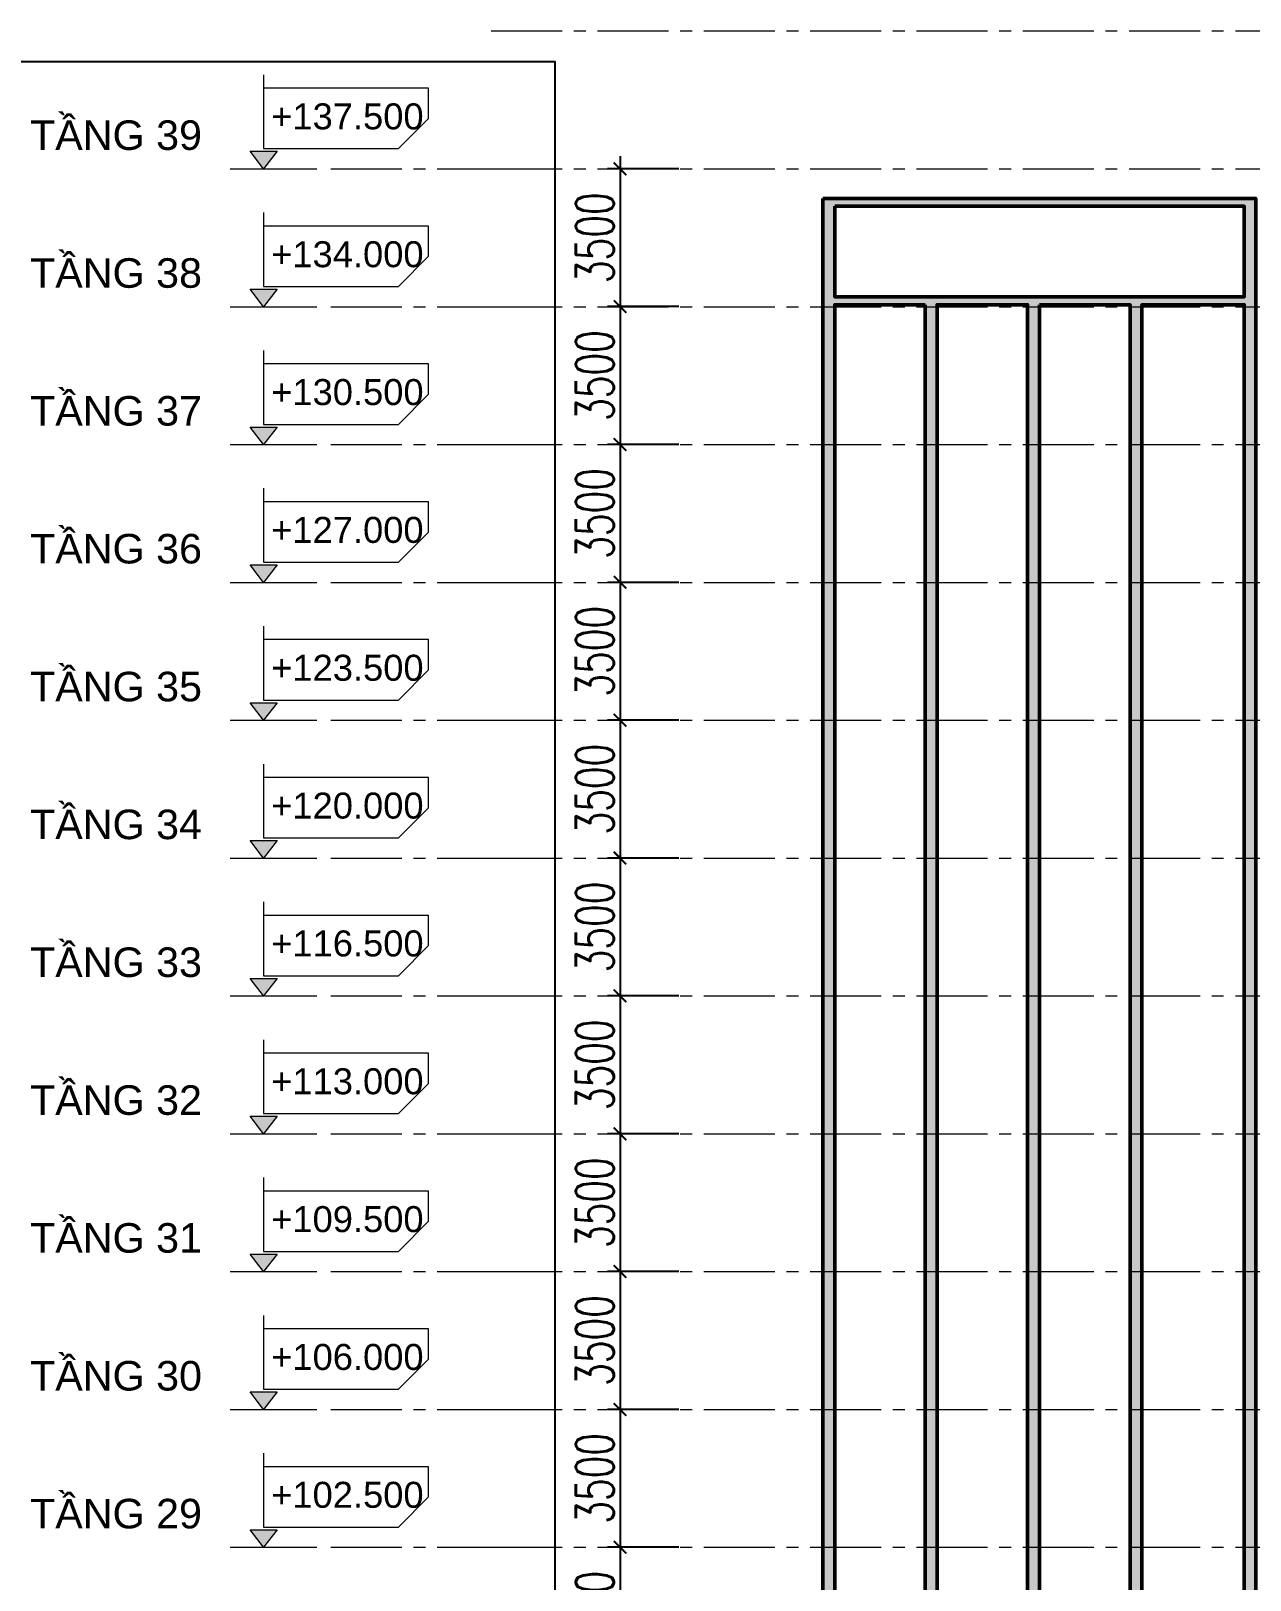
# Model space of a CAD drawing. Header units: millimetres. Extents: x 573003 to 1294762, y -9906 to 413061.
# Drawn here: x 715804 to 746764, y 116144 to 155476 of the extents above; entities that cross this region are included whole.
import ezdxf
from ezdxf.xclip import XClip

# ---------------------------------------------------------------- set-up
doc = ezdxf.new("R2010")
doc.units = ezdxf.units.MM
doc.header["$MEASUREMENT"] = 0
doc.linetypes.add('IMPORT-CE', pattern=[135, 90, -15, 15, -15])
doc.layers.get('DEFPOINTS').update_dxf_attribs({"color": 5, "lineweight": 0})
doc.layers.add('A-WALL-PATT', color=251, linetype='Continuous')
for name, color, linetype, lineweight in [('KT-Chu viet', 255, 'Continuous', 20), ('KT-Kich thuoc', 159, 'Continuous', 18), ('KT-Net cot', 2, 'Continuous', 50), ('KT-Net truc', 18, 'Continuous', 15), ('TEXT', 7, 'Continuous', 20)]:
    doc.layers.add(name, color=color, linetype=linetype, lineweight=lineweight)
doc.styles.add('Arial', font='arial.ttf')
doc.styles.add('DIM', font='vnsimli.shx', dxfattribs={"width": 0.7})
doc.styles.add('font unicode ccu', font='arial.ttf')
doc.dimstyles.new('CCU  KT1-320 A1', dxfattribs={"dimscale": 320, "dimtxt": 3, "dimasz": 1, "dimexe": 1, "dimexo": 0, "dimgap": 0.5, "dimtad": 1, "dimdec": 0, "dimdsep": 46, "dimtxsty": 'DIM', "dimblk1": 'ARCHTICK', "dimblk2": 'ARCHTICK', "dimsah": 1, "dimcen": 0, "dimdle": 1, "dimclrd": 256, "dimclre": 256, "dimclrt": 31, "dimadec": 0, "dimazin": 0, "dimtfac": 1, "dimtdec": 0, "dimtix": 1, "dimtmove": 1, "dimatfit": 3, "dimldrblk": 'DOT', "dimfxl": 8, "dimtolj": 1, "dimarcsym": 0})

# ---------------------------------------------------------------- blocks, each defined once
blk = doc.blocks.new('A$C61654A8E')
blk.add_hatch(color=256).paths.add_polyline_path([(-137, 178), (0, 0), (137, 178)])
blk.add_line((-341, 0), (341, 0))
for points in [[(0, 956), (0, 819)], [(-137, 178), (137, 178), (0, 0), (-137, 178)]]:
    blk.add_lwpolyline(points)
blk.add_lwpolyline([(1678, 512), (1678, 819), (0, 819), (0, 205), (1371, 205)], close=True)
blk = doc.blocks.new('coscaodotudong')
at = {"xscale": 0.8324273823791946, "yscale": 0.8324273823791946, "zscale": 0.8324273823791946}
blk.add_blockref('A$C61654A8E', (0, 0), dxfattribs=at)
at = {"layer": 'KT-Chu viet', "style": 'font unicode ccu'}
blk.add_attdef('%%P0.000', (64, 334), '', height=220, dxfattribs=at)
blk = doc.blocks.new('Levels')
at = {"layer": 'KT-Kich thuoc'}
for p, q in [((-9998.9, 137500, 0), (-7793.2, 137500, 0)), ((-9998.9, 134000, 0), (-7793.2, 134000, 0)), ((-9998.9, 130500, 0), (-7793.2, 130500, 0)), ((-9998.9, 127000, 0), (-7793.2, 127000, 0)), ((-9998.9, 123500, 0), (-7793.2, 123500, 0)), ((-9998.9, 120000, 0), (-7793.2, 120000, 0)), ((-9998.9, 116500, 0), (-7793.2, 116500, 0)), ((-9998.9, 113000, 0), (-7793.2, 113000, 0)), ((-9998.9, 109500, 0), (-7793.2, 109500, 0)), ((-9998.9, 106000, 0), (-7793.2, 106000, 0)), ((-9998.9, 102500, 0), (-7793.2, 102500, 0))]:
    blk.add_line(p, q, dxfattribs=at)
at = {"layer": 'KT-Net truc', "linetype": 'IMPORT-CE', "ltscale": 20, "elevation": 0}
for points in [[(-7437.9, 137500), (6189, 137500)], [(-7437.9, 134000), (6189, 134000)], [(-7437.9, 130500), (6189, 130500)], [(-7437.9, 127000), (6189, 127000)], [(-7437.9, 123500), (6189, 123500)], [(-7437.9, 120000), (6189, 120000)], [(-7437.9, 116500), (6189, 116500)], [(-7437.9, 113000), (6189, 113000)], [(-7437.9, 109500), (6189, 109500)], [(-7437.9, 106000), (6189, 106000)], [(-7437.9, 102500), (6189, 102500)]]:
    blk.add_lwpolyline(points, dxfattribs=at)
at = {"layer": 'KT-Chu viet', "xscale": 3, "yscale": 3, "zscale": 3}
for p, values in [((-9146.4, 137500, 0), {'%%P0.000': '+137.500'}), ((-9146.4, 134000, 0), {'%%P0.000': '+134.000'}), ((-9146.4, 130500, 0), {'%%P0.000': '+130.500'}), ((-9146.4, 127000, 0), {'%%P0.000': '+127.000'}), ((-9146.4, 123500, 0), {'%%P0.000': '+123.500'}), ((-9146.4, 120000, 0), {'%%P0.000': '+120.000'}), ((-9146.4, 116500, 0), {'%%P0.000': '+116.500'}), ((-9146.4, 113000, 0), {'%%P0.000': '+113.000'}), ((-9146.4, 109500, 0), {'%%P0.000': '+109.500'}), ((-9146.4, 106000, 0), {'%%P0.000': '+106.000'}), ((-9146.4, 102500, 0), {'%%P0.000': '+102.500'})]:
    blk.add_blockref('coscaodotudong', p, dxfattribs=at).add_auto_attribs(values)
at = {"layer": 'TEXT', "char_height": 750, "width": 5299.69, "attachment_point": 1, "style": 'Arial'}
for s, insert in [('TẦNG 39', (-15078.7, 138729.8, 0)), ('TẦNG 38', (-15078.7, 135229.8, 0)), ('TẦNG 37', (-15078.7, 131729.8, 0)), ('TẦNG 36', (-15078.7, 128229.8, 0)), ('TẦNG 35', (-15078.7, 124729.8, 0)), ('TẦNG 34', (-15078.7, 121229.8, 0)), ('TẦNG 33', (-15078.7, 117729.8, 0)), ('TẦNG 32', (-15078.7, 114229.8, 0)), ('TẦNG 31', (-15078.7, 110729.8, 0)), ('TẦNG 30', (-15078.7, 107229.8, 0)), ('TẦNG 29', (-15078.7, 103729.8, 0))]:
    blk.add_mtext(s, dxfattribs=dict(at, insert=insert))
blk = doc.blocks.new('_ARCHTICK')
at = {"color": 0, "linetype": 'ByBlock', "const_width": 0.15}
blk.add_lwpolyline([(-0.5, -0.5), (0.5, 0.5)], dxfattribs=at)
blk = doc.blocks.new('*D232')
at = {"layer": 'DEFPOINTS', "color": 0, "transparency": 16777216}
for p in [(732261, 151976, 0), (730764, 148476), (732261, 148476, 0)]:
    blk.add_point(p, dxfattribs=at)
at = {"layer": 'KT-Kich thuoc', "lineweight": -2, "transparency": 16777216}
for p, q in [((730764, 152296), (730764, 148156)), ((732261, 151976), (730444, 151976)), ((732261, 148476), (730444, 148476))]:
    blk.add_line(p, q, dxfattribs=at)
at = {"layer": 'KT-Kich thuoc', "lineweight": -2, "transparency": 16777216, "xscale": 320, "yscale": 320, "zscale": 320}
for p, rotation in [((730764, 151976), 90), ((730764, 148476), 270)]:
    blk.add_blockref('_ARCHTICK', p, dxfattribs=dict(at, rotation=rotation))
at = {"layer": 'KT-Kich thuoc', "color": 31, "transparency": 16777216, "insert": (730124, 150226), "char_height": 960, "attachment_point": 5, "rotation": 90, "style": 'DIM'}
blk.add_mtext('\\A1;3500', dxfattribs=at)
blk = doc.blocks.new('_Dot')
at = {"color": 0, "linetype": 'ByBlock', "lineweight": -2}
blk.add_line((-0.5, 0), (-1, 0), dxfattribs=at)
at = {"color": 0, "linetype": 'ByBlock', "const_width": 0.5}
blk.add_lwpolyline([(-0.25, 0, 1), (0.25, 0, 1)], format="xyb", close=True, dxfattribs=at)
blk = doc.blocks.new('*D233')
at = {"layer": 'DEFPOINTS', "color": 0, "transparency": 16777216}
for p in [(732261, 148476, 0), (730764, 144976), (731970, 144976, 0)]:
    blk.add_point(p, dxfattribs=at)
at = {"layer": 'KT-Kich thuoc', "lineweight": -2, "transparency": 16777216}
for p, q in [((730764, 148796), (730764, 144656)), ((732261, 148476), (730444, 148476)), ((731970, 144976), (730444, 144976))]:
    blk.add_line(p, q, dxfattribs=at)
at = {"layer": 'KT-Kich thuoc', "lineweight": -2, "transparency": 16777216, "xscale": 320, "yscale": 320, "zscale": 320}
for p, rotation in [((730764, 148476), 90), ((730764, 144976), 270)]:
    blk.add_blockref('_ARCHTICK', p, dxfattribs=dict(at, rotation=rotation))
at = {"layer": 'KT-Kich thuoc', "color": 31, "transparency": 16777216, "insert": (730124, 146726), "char_height": 960, "attachment_point": 5, "rotation": 90, "style": 'DIM'}
blk.add_mtext('\\A1;3500', dxfattribs=at)
blk = doc.blocks.new('*D209')
at = {"layer": 'DEFPOINTS', "color": 0, "transparency": 16777216}
for p in [(732261, 144976, 0), (730764, 141476), (731970, 141476, 0)]:
    blk.add_point(p, dxfattribs=at)
at = {"layer": 'KT-Kich thuoc', "lineweight": -2, "transparency": 16777216}
for p, q in [((730764, 145296), (730764, 141156)), ((732261, 144976), (730444, 144976)), ((731970, 141476), (730444, 141476))]:
    blk.add_line(p, q, dxfattribs=at)
at = {"layer": 'KT-Kich thuoc', "lineweight": -2, "transparency": 16777216, "xscale": 320, "yscale": 320, "zscale": 320}
for p, rotation in [((730764, 144976), 90), ((730764, 141476), 270)]:
    blk.add_blockref('_ARCHTICK', p, dxfattribs=dict(at, rotation=rotation))
at = {"layer": 'KT-Kich thuoc', "color": 31, "transparency": 16777216, "insert": (730124, 143226), "char_height": 960, "attachment_point": 5, "rotation": 90, "style": 'DIM'}
blk.add_mtext('\\A1;3500', dxfattribs=at)
blk = doc.blocks.new('*D210')
at = {"layer": 'DEFPOINTS', "color": 0, "transparency": 16777216}
for p in [(732261, 141476, 0), (730764, 137976), (731970, 137976, 0)]:
    blk.add_point(p, dxfattribs=at)
at = {"layer": 'KT-Kich thuoc', "lineweight": -2, "transparency": 16777216}
for p, q in [((730764, 141796), (730764, 137656)), ((732261, 141476), (730444, 141476)), ((731970, 137976), (730444, 137976))]:
    blk.add_line(p, q, dxfattribs=at)
at = {"layer": 'KT-Kich thuoc', "lineweight": -2, "transparency": 16777216, "xscale": 320, "yscale": 320, "zscale": 320}
for p, rotation in [((730764, 141476), 90), ((730764, 137976), 270)]:
    blk.add_blockref('_ARCHTICK', p, dxfattribs=dict(at, rotation=rotation))
at = {"layer": 'KT-Kich thuoc', "color": 31, "transparency": 16777216, "insert": (730124, 139726), "char_height": 960, "attachment_point": 5, "rotation": 90, "style": 'DIM'}
blk.add_mtext('\\A1;3500', dxfattribs=at)
blk = doc.blocks.new('*D211')
at = {"layer": 'DEFPOINTS', "color": 0, "transparency": 16777216}
for p in [(732261, 137976, 0), (730764, 134476), (731970, 134476, 0)]:
    blk.add_point(p, dxfattribs=at)
at = {"layer": 'KT-Kich thuoc', "lineweight": -2, "transparency": 16777216}
for p, q in [((730764, 138296), (730764, 134156)), ((732261, 137976), (730444, 137976)), ((731970, 134476), (730444, 134476))]:
    blk.add_line(p, q, dxfattribs=at)
at = {"layer": 'KT-Kich thuoc', "lineweight": -2, "transparency": 16777216, "xscale": 320, "yscale": 320, "zscale": 320}
for p, rotation in [((730764, 137976), 90), ((730764, 134476), 270)]:
    blk.add_blockref('_ARCHTICK', p, dxfattribs=dict(at, rotation=rotation))
at = {"layer": 'KT-Kich thuoc', "color": 31, "transparency": 16777216, "insert": (730124, 136226), "char_height": 960, "attachment_point": 5, "rotation": 90, "style": 'DIM'}
blk.add_mtext('\\A1;3500', dxfattribs=at)
blk = doc.blocks.new('*D212')
at = {"layer": 'DEFPOINTS', "color": 0, "transparency": 16777216}
for p in [(732261, 134476, 0), (730764, 130976), (731970, 130976, 0)]:
    blk.add_point(p, dxfattribs=at)
at = {"layer": 'KT-Kich thuoc', "lineweight": -2, "transparency": 16777216}
for p, q in [((730764, 134796), (730764, 130656)), ((732261, 134476), (730444, 134476)), ((731970, 130976), (730444, 130976))]:
    blk.add_line(p, q, dxfattribs=at)
at = {"layer": 'KT-Kich thuoc', "lineweight": -2, "transparency": 16777216, "xscale": 320, "yscale": 320, "zscale": 320}
for p, rotation in [((730764, 134476), 90), ((730764, 130976), 270)]:
    blk.add_blockref('_ARCHTICK', p, dxfattribs=dict(at, rotation=rotation))
at = {"layer": 'KT-Kich thuoc', "color": 31, "transparency": 16777216, "insert": (730124, 132726), "char_height": 960, "attachment_point": 5, "rotation": 90, "style": 'DIM'}
blk.add_mtext('\\A1;3500', dxfattribs=at)
blk = doc.blocks.new('*D213')
at = {"layer": 'DEFPOINTS', "color": 0, "transparency": 16777216}
for p in [(732261, 130976, 0), (730764, 127476), (731970, 127476, 0)]:
    blk.add_point(p, dxfattribs=at)
at = {"layer": 'KT-Kich thuoc', "lineweight": -2, "transparency": 16777216}
for p, q in [((732261, 130976), (730444, 130976)), ((730764, 131296), (730764, 127156)), ((731970, 127476), (730444, 127476))]:
    blk.add_line(p, q, dxfattribs=at)
at = {"layer": 'KT-Kich thuoc', "lineweight": -2, "transparency": 16777216, "xscale": 320, "yscale": 320, "zscale": 320}
for p, rotation in [((730764, 130976), 90), ((730764, 127476), 270)]:
    blk.add_blockref('_ARCHTICK', p, dxfattribs=dict(at, rotation=rotation))
at = {"layer": 'KT-Kich thuoc', "color": 31, "transparency": 16777216, "insert": (730124, 129226), "char_height": 960, "attachment_point": 5, "rotation": 90, "style": 'DIM'}
blk.add_mtext('\\A1;3500', dxfattribs=at)
blk = doc.blocks.new('*D214')
at = {"layer": 'DEFPOINTS', "color": 0, "transparency": 16777216}
for p in [(732261, 127476, 0), (730764, 123976), (731970, 123976, 0)]:
    blk.add_point(p, dxfattribs=at)
at = {"layer": 'KT-Kich thuoc', "lineweight": -2, "transparency": 16777216}
for p, q in [((732261, 127476), (730444, 127476)), ((730764, 127796), (730764, 123656)), ((731970, 123976), (730444, 123976))]:
    blk.add_line(p, q, dxfattribs=at)
at = {"layer": 'KT-Kich thuoc', "lineweight": -2, "transparency": 16777216, "xscale": 320, "yscale": 320, "zscale": 320}
for p, rotation in [((730764, 127476), 90), ((730764, 123976), 270)]:
    blk.add_blockref('_ARCHTICK', p, dxfattribs=dict(at, rotation=rotation))
at = {"layer": 'KT-Kich thuoc', "color": 31, "transparency": 16777216, "insert": (730124, 125726), "char_height": 960, "attachment_point": 5, "rotation": 90, "style": 'DIM'}
blk.add_mtext('\\A1;3500', dxfattribs=at)
blk = doc.blocks.new('*D215')
at = {"layer": 'DEFPOINTS', "color": 0, "transparency": 16777216}
for p in [(732261, 123976, 0), (730764, 120476), (731970, 120476, 0)]:
    blk.add_point(p, dxfattribs=at)
at = {"layer": 'KT-Kich thuoc', "lineweight": -2, "transparency": 16777216}
for p, q in [((730764, 124296), (730764, 120156)), ((732261, 123976), (730444, 123976)), ((731970, 120476), (730444, 120476))]:
    blk.add_line(p, q, dxfattribs=at)
at = {"layer": 'KT-Kich thuoc', "lineweight": -2, "transparency": 16777216, "xscale": 320, "yscale": 320, "zscale": 320}
for p, rotation in [((730764, 123976), 90), ((730764, 120476), 270)]:
    blk.add_blockref('_ARCHTICK', p, dxfattribs=dict(at, rotation=rotation))
at = {"layer": 'KT-Kich thuoc', "color": 31, "transparency": 16777216, "insert": (730124, 122226), "char_height": 960, "attachment_point": 5, "rotation": 90, "style": 'DIM'}
blk.add_mtext('\\A1;3500', dxfattribs=at)
blk = doc.blocks.new('*D216')
at = {"layer": 'DEFPOINTS', "color": 0, "transparency": 16777216}
for p in [(732261, 120476, 0), (730764, 116976), (731970, 116976, 0)]:
    blk.add_point(p, dxfattribs=at)
at = {"layer": 'KT-Kich thuoc', "lineweight": -2, "transparency": 16777216}
for p, q in [((730764, 120796), (730764, 116656)), ((732261, 120476), (730444, 120476)), ((731970, 116976), (730444, 116976))]:
    blk.add_line(p, q, dxfattribs=at)
at = {"layer": 'KT-Kich thuoc', "lineweight": -2, "transparency": 16777216, "xscale": 320, "yscale": 320, "zscale": 320}
for p, rotation in [((730764, 120476), 90), ((730764, 116976), 270)]:
    blk.add_blockref('_ARCHTICK', p, dxfattribs=dict(at, rotation=rotation))
at = {"layer": 'KT-Kich thuoc', "color": 31, "transparency": 16777216, "insert": (730124, 118726), "char_height": 960, "attachment_point": 5, "rotation": 90, "style": 'DIM'}
blk.add_mtext('\\A1;3500', dxfattribs=at)
blk = doc.blocks.new('*D217')
at = {"layer": 'DEFPOINTS', "color": 0, "transparency": 16777216}
for p in [(732261, 116976, 0), (730764, 113476), (731970, 113476, 0)]:
    blk.add_point(p, dxfattribs=at)
at = {"layer": 'KT-Kich thuoc', "lineweight": -2, "transparency": 16777216}
for p, q in [((730764, 117296), (730764, 113156)), ((732261, 116976), (730444, 116976)), ((731970, 113476), (730444, 113476))]:
    blk.add_line(p, q, dxfattribs=at)
at = {"layer": 'KT-Kich thuoc', "lineweight": -2, "transparency": 16777216, "xscale": 320, "yscale": 320, "zscale": 320}
for p, rotation in [((730764, 116976), 90), ((730764, 113476), 270)]:
    blk.add_blockref('_ARCHTICK', p, dxfattribs=dict(at, rotation=rotation))
at = {"layer": 'KT-Kich thuoc', "color": 31, "transparency": 16777216, "insert": (730124, 115226), "char_height": 960, "attachment_point": 5, "rotation": 90, "style": 'DIM'}
blk.add_mtext('\\A1;3500', dxfattribs=at)

msp = doc.modelspace()

# ---------------------------------------------------------------- hatches: boundary and pattern name
at = {"layer": 'A-WALL-PATT', "extrusion": (7.0812e-19, 1.15182e-05, 1)}
h = msp.add_hatch(color=256, dxfattribs=at)
h.dxf.hatch_style = 1
h.paths.add_polyline_path([(736216.4, 151025.6), (746616.4, 151025.6), (746616.4, 148725.6), (736216.4, 148725.6)], flags=16)
h.paths.add_polyline_path([(735913.3, 151225.6), (746911.1, 151225.6), (746911.1, -1274.4), (735913.3, -1274.4)])
h.paths.add_polyline_path([(746616.4, -774.4), (744016.4, -774.4), (744016.4, 148525.6), (746616.4, 148525.6)], flags=16)
h.paths.add_polyline_path([(741416.4, 148525.6), (743716.4, 148525.6), (743716.4, -774.4), (741416.4, -774.4)], flags=16)
h.paths.add_polyline_path([(738816.4, -774.4), (741116.4, -774.4), (741116.4, 148525.6), (738816.4, 148525.6)], flags=16)
h.paths.add_polyline_path([(738516.4, 148525.6), (736216.4, 148525.6), (736216.4, -774.4), (738516.4, -774.4)], flags=16)

# ---------------------------------------------------------------- linework, layer by layer
at = {"layer": 'KT-Net cot', "extrusion": (-3.37132e-07, 1.15182e-05, 1)}
for points, elevation in [([(735913.3, 151225.6), (746911.1, 151225.6), (746911.1, -1274.4), (735913.3, -1274.4)], -0.2), ([(736216.4, 151025.6), (746616.4, 151025.6), (746616.4, 148725.6), (736216.4, 148725.6)], 0.1), ([(738516.4, 148525.6), (736216.4, 148525.6), (736216.4, -774.4), (738516.4, -774.4)], -0.2), ([(738816.4, -774.4), (741116.4, -774.4), (741116.4, 148525.6), (738816.4, 148525.6)], -0.3), ([(741416.4, 148525.6), (743716.4, 148525.6), (743716.4, -774.4), (741416.4, -774.4)], -0.3), ([(746616.4, -774.4), (744016.4, -774.4), (744016.4, 148525.6), (746616.4, 148525.6)], -0.1)]:
    msp.add_lwpolyline(points, close=True, dxfattribs=dict(at, elevation=elevation))
at = {"layer": 'KT-Net truc', "linetype": 'IMPORT-CE', "ltscale": 20}
for p, q in [((727493.5, 155475.6, 0), (769597.7, 155475.6, 0)), ((727493.5, 151975.6, 0), (769597.7, 151975.6, 0)), ((727493.5, 148475.6, 0), (769597.7, 148475.6, 0)), ((727493.5, 144975.6, 0), (769597.7, 144975.6, 0)), ((727493.5, 141475.6, 0), (769597.7, 141475.6, 0)), ((727493.5, 137975.6, 0), (769597.7, 137975.6, 0)), ((727493.5, 134475.6, 0), (769597.7, 134475.6, 0)), ((727493.5, 130975.6, 0), (769597.7, 130975.6, 0)), ((727493.5, 127475.6, 0), (769597.7, 127475.6, 0)), ((727493.5, 123975.6, 0), (769597.7, 123975.6, 0)), ((727493.5, 120475.6, 0), (769597.7, 120475.6, 0)), ((727493.5, 116975.6, 0), (769597.7, 116975.6, 0))]:
    msp.add_line(p, q, dxfattribs=at)

# ---------------------------------------------------------------- block references
at = {"layer": 'A-WALL-PATT'}
ref = msp.add_blockref('Levels', (730859.2, 14475.6, 0), dxfattribs=at)
XClip(ref).set_block_clipping_path([(-19282.2316047037, -19213.4142947759), (-1742.8393161013, 140216.6709211473)])

# ---------------------------------------------------------------- dimensions: what is measured, and where the dimension line sits
at = {"layer": 'KT-Kich thuoc'}
for base, p1, p2, picture, middle in [((730764.5, 148475.6), (732261.2, 151975.6, 0), (732261.2, 148475.6, 0), '*D232', (730124.5, 150225.6)), ((730764.5, 144975.6), (732261.2, 148475.6, 0), (731970.1, 144975.6, 0), '*D233', (730124.5, 146725.6)), ((730764.5, 141475.6), (732261.2, 144975.6, 0), (731970.1, 141475.6, 0), '*D209', (730124.5, 143225.6)), ((730764.5, 137975.6), (732261.2, 141475.6, 0), (731970.1, 137975.6, 0), '*D210', (730124.5, 139725.6)), ((730764.5, 134475.6), (732261.2, 137975.6, 0), (731970.1, 134475.6, 0), '*D211', (730124.5, 136225.6)), ((730764.5, 130975.6), (732261.2, 134475.6, 0), (731970.1, 130975.6, 0), '*D212', (730124.5, 132725.6)), ((730764.5, 127475.6), (732261.2, 130975.6, 0), (731970.1, 127475.6, 0), '*D213', (730124.5, 129225.6)), ((730764.5, 123975.6), (732261.2, 127475.6, 0), (731970.1, 123975.6, 0), '*D214', (730124.5, 125725.6)), ((730764.5, 120475.6), (732261.2, 123975.6, 0), (731970.1, 120475.6, 0), '*D215', (730124.5, 122225.6)), ((730764.5, 116975.6), (732261.2, 120475.6, 0), (731970.1, 116975.6, 0), '*D216', (730124.5, 118725.6)), ((730764.5, 113475.6), (732261.2, 116975.6, 0), (731970.1, 113475.6, 0), '*D217', (730124.5, 115225.6))]:
    dim = msp.add_linear_dim(base=base, p1=p1, p2=p2, angle=90, dimstyle='CCU  KT1-320 A1', dxfattribs=at)
    dim.commit()
    dim.dimension.update_dxf_attribs({"geometry": picture, "text_midpoint": middle})

doc.saveas('drawing.dxf')
